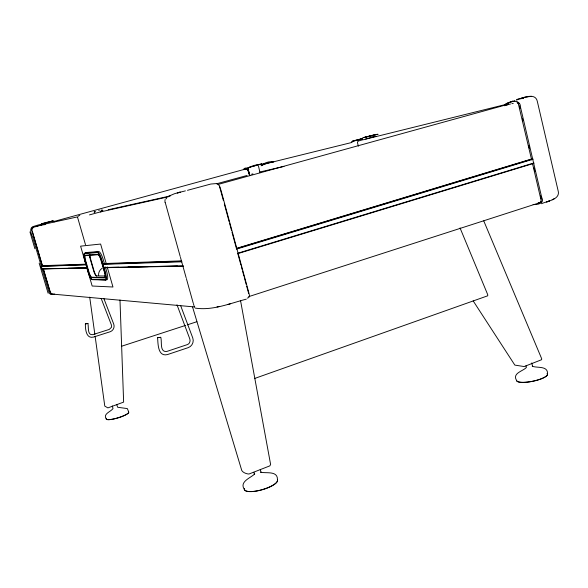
<?xml version="1.0" encoding="UTF-8"?>
<svg xmlns="http://www.w3.org/2000/svg" width="588" height="588" viewBox="0 0 588 588"><rect width="100%" height="100%" fill="white"/><g stroke="black" fill="none" stroke-linecap="round" stroke-linejoin="round"><path stroke-width="0.88" d="M42.123 224.021L41.182 224.315L43.696 223.977L43.865 224.925L43.791 223.697L41.292 223.984L52.979 221.022M43.938 224.888L44.078 223.55C34.354 225.571 53.288 220.235 53.684 221.147L54.169 221.867M243.66 169.55L247.835 168.418L54.081 221.433M258.463 166L260.028 172.762M165.007 199.655L164.963 202.331M261.101 165.831L262.027 164.317L262.755 164.963M504.776 105.796L505.842 103.723L509.987 102.275M259.646 172.438L259.977 171.975L283.989 166.419M352.168 142.061L352.874 141.12L362.399 138.643M262.027 164.317C257.823 164.037 250.811 165.963 247.269 168.66L247.313 168.984M362.392 139.532L362.289 138.974L361.157 138.922L362.531 138.503L352.602 141.054L351.756 141.98M541.313 201.074L540.813 202.353L248.65 296.653M243.351 169.697C243.969 168.036 246.666 167.367 247.952 168.609M85.378 323.848L87.862 323.488L85.378 323.848C85.297 328.641 85.936 338.953 93.374 337.108L110.147 331.757C113.212 330.779 114.925 327.09 113.734 324.106L103.848 298.506M86.928 268.062L41.946 268.944L40.91 266.305L85.899 264.512M505.952 105.178C509.414 100.761 520.696 98.777 520.49 107.134L541.666 197.289C545.164 203.441 537.432 204.903 533.088 204.543M254.479 378.525L487.753 295.786L487.709 294.639L460.051 227.96M100.254 211.974L168.234 196.84M357.945 141.23L357.46 142.627L358.364 146.177M165.787 199.031L166.676 198.171M102.937 210.548L101.026 210.261M51.024 221.463L52.104 220.97L53.28 221.492M261.814 164.905C265.107 162.626 269.811 160.855 273.751 162.112M248.658 297.653L249.525 296.271L249.18 294.037L221.125 190.747L219.434 185.632L217.031 183.868M262.843 164.993L263.24 164.684M102.253 210.159L101.922 210.408L102.43 210.916M352.014 141.488L362.289 138.974M247.791 167.771L261.851 163.743L262.66 164.934M509.436 102.481L512.765 101.129M102.158 268.297C99.725 269.774 98.277 272.692 98.615 275.522M540.137 202.397L541.1 201.368L540.953 199.655L532.463 163.398M506.217 103.701L508.458 102.687M362.987 139.819L505.687 104.473M541.46 203.727C547.34 200.971 561.055 199.677 558.012 190.277L537.417 101.812C535.602 91.779 522.952 98.233 516.536 99.504M507.246 105.098L507.944 104.715M168.205 196.421L174.732 193.628L180.163 192.21L177.238 192.901L179.333 192.408M552.147 199.744L554.477 198.56M33.553 227.431L31.987 228.607L32.002 230.151M79.799 215.399L78.314 216.053M520.689 98.894L523.474 97.77L522.497 98.078M248.79 167.506L247.408 169.013M246.299 299.152C229.842 303.452 212.341 310.802 195.223 308.097M244.071 169.572L245.556 169.168M508.679 103.062L506.577 103.973L506.4 104.973M121.819 346.17L185.514 325.414M187.263 324.848L196.862 321.724M263.902 164.368L264.982 164.03M160.737 337.336L157.591 337.659L160.737 337.336C162.222 341.51 159.363 352.535 166.838 351.44L187.241 344.641C189.527 343.958 190.622 341.26 189.77 338.828L176.995 304.797M237.479 253.325L533.955 162.95M237.442 253.729L533.816 163.346M236.435 248.393L531.986 158.892M236.964 248.496L532.772 158.892M236.347 249.15L533.081 159.216M523.063 97.909L521.681 98.321L523.974 97.645L517.675 99.438M362.664 138.621L361.15 139.033M93.992 212.018L94.705 211.82M43.497 223.631L44.335 223.396M358.408 141.002L362.48 139.863M45.247 223.146L46.209 222.874M249.481 167.308L251.12 166.86M509.693 102.231L511.112 101.842M216.634 183.772L247.078 175.459M218.207 184.404L508.671 104.142M101.349 210.291L102.15 210.07M89.486 214.892L101.562 211.57M365.67 139.003L375.864 136.203L371.528 137.276M47.224 222.595L48.275 222.308M36.36 226.615L37.882 226.196M266.268 163.677L267.555 163.324M94.381 212.033L95.087 211.842M252.031 166.61L253.002 166.345M254.001 166.073L255.038 165.794M49.326 222.021L50.37 221.742M256.111 165.507L257.176 165.221M258.206 164.949L259.977 164.486M511.847 101.481L513.162 101.136M187.484 190.321L210.813 184.037L216.244 183.588M251.59 174.224L252.921 173.872M105.333 279.741L91.802 279.432A7.938 1.757 73 0 1 88.354 272.928L84.657 260.168A7.953 1.764 73.1 0 1 84.305 253.568L97.505 252.568A8.335 1.94 73.1 0 1 101.195 259.345L105.105 272.913A8.32 1.933 73 0 1 105.333 279.734M105.803 279.991L92.22 279.668A8.298 1.845 73 0 1 91.221 278.639M513.927 100.827L514.948 100.563M185.411 190.865L179.061 192.467M260.668 164.309L262.094 163.956L262.652 165.007M367.022 136.732L367.757 136.548L363.627 137.585L367.022 136.732L366.28 136.923M375.32 134.659L369.426 136.151L378.091 134.27L376.438 134.424M227.541 304.547L230.327 303.842M362.575 137.857L373.99 134.99M369.925 136.026L371.241 135.696M178.061 192.71L180.288 192.283L178.723 192.541M371.153 135.696L371.748 135.549M372.829 135.284L368.874 136.262M351.764 142.487L261.836 164.699L272.126 161.987M246.085 169.035L247.621 169.028M509.098 104.355L510.48 104.017M511.876 103.672L513.273 103.334M367.221 136.659L370.528 135.85M94.506 211.945L95.381 211.731M40.917 225.366L42.218 225.057M270.12 162.626L271.943 162.303M523.518 97.571L525.723 97.064M98.688 210.357L99.423 210.188M108.199 209.74L170.366 195.929M77.917 216.796L44.504 224.175L32.384 227.6L31.561 229.327L42.373 265.974M516.543 100.181L517.05 100.078M51.399 221.463L53.295 221.456M217.847 306.738L219.5 306.399L216.994 306.907M247.305 298.072L248.07 297.918M54.735 294.103L50.597 294.441L49.245 293.103L32.597 236.935C30.796 233.171 28.68 226.909 34.677 226.064C37.86 225.072 41.211 223.844 44.592 224.373M43.145 268.591L50.362 293.022L52.266 294.051M527.936 96.66L526.311 96.939L531.559 96.373L529.648 96.476M538.182 202.809L539.394 202.639M361.605 139.532L362.046 139.503L361.936 138.922M517.058 102.077L518.925 103.848M41.851 265.695L85.899 264.174M104.025 263.549L181.582 260.874M181.288 261.344L103.062 263.946L102.849 264.335L181.935 261.814M40.91 266.305L85.701 264.879M41.645 268.782L87.487 267.841M183.066 265.886L103.76 267.511L102.893 264.865M42.762 268.797L60.829 268.429M68.054 268.282L87.017 267.9M105.171 267.533L118.908 267.253M128.059 267.062L148.205 266.658M158.275 266.452L177.502 266.063M104.149 267.724L183.544 266.158M105.23 276.022L96.263 275.882A5.748 1.301 73 0 1 93.749 271.178L90.383 259.587M98.88 279.594L106.898 279.778A8.813 2.065 73 0 0 106.626 271.318L105.37 266.937M52.17 294.066L194.775 306.965M44.269 223.888L45.555 224.234M532.258 366.206C537.013 368.25 548.09 365.449 547.524 373.902M91.596 277.235L104.973 277.433A6.005 1.396 73 0 0 105.237 274.633M51.575 293.486L50.539 292.861M532.552 366.265L531.743 362.958M517.264 102.951L518.116 103.606M53.684 221.147L53.971 221.558M85.503 244.74L77.594 217.398M473.171 300.88L514.845 365.104L524.18 366.552L541.585 359.724L541.717 358.82L483.748 220.89M247.445 168.153L249.841 174.959M505.834 105.561L505.393 104.385M248.217 168.976L248.452 169.41M248.474 168.727L248.724 169.212M194.033 305.753L194.621 307.061M219.625 186.815L223.352 200.398M101.195 298.542L111.397 324.936L111.477 327.288L109.302 329.405L92.823 334.646C86.98 335.638 88.898 326.553 87.862 323.488M180.619 305.554L192.776 337.997C194.231 341.746 192.078 346.332 188.27 347.626L167.521 354.564C157.635 357.056 158.076 343.443 157.591 337.659M48.113 293.221L39.168 263.145M518.432 104.186L531.64 159.885M193.423 303.776L193.827 305.091M101.085 259.565L101.349 260.447M50.311 292.163L48.679 286.724M192.57 307.032L241.786 470.554C243.094 472.693 246.563 473.943 248.944 474.031L269.848 465.865L270.605 464.432L240.507 300.439M45.702 276.757L48.451 285.952M42.498 265.974L32.406 231.613M43.24 268.466L45.452 275.919M29.944 231.907L34.913 248.739M112.286 405.926L113.021 408.564C110.831 411.791 102.679 413.805 106.215 418.957M85.194 261.109L88.296 271.803M85.877 264.35L80.6 246.151L100.614 244.049L106.163 263.336M86.884 267.819L92.162 286.018L112.969 287.003L107.17 266.842M128.676 411.865L127.339 408.587L117.644 407.264L116.725 404.529M104.355 263.439L103.348 259.933A8.835 2.065 73.1 0 0 98.762 251.554L86.01 252.546A8.43 1.882 73.1 0 0 85.451 253.244M101.599 261.307L104.326 270.767M247.732 169.888L248.18 171.453M180.457 257.375L186.124 277.698M186.374 278.587L193.217 303.114M244.211 489.231C239.235 481.491 250.885 477.897 254.736 473.891L254.376 474.332L253.935 472.289M180.207 256.493L165.213 202.39M249.312 173.997L248.165 169.829L249.54 174.82M260.278 469.518L261.101 472.355L260.624 472.193C265.879 473.619 277.742 470.444 277.455 479.617M90.449 259.808L90.221 258.97A5.762 1.301 73.1 0 1 89.707 254.92M224.315 203.94L229.18 221.852M229.614 223.425L231.54 230.503M232.003 232.216L236.472 248.643M237.802 253.531L240.94 265.092M241.411 266.812L242.131 269.473M242.572 271.075L243.961 276.198M244.299 277.44L246.225 284.526M246.71 286.297L248.636 293.383M104.568 271.627L104.811 272.509A6.005 1.396 73 0 1 104.987 273.258M248.408 172.24L248.886 174.011M248.07 169.293L249.687 175.334M525.981 365.795L526.4 367.471C523.107 371.116 512.214 373.137 516.411 380.164M519.388 105.774L520.02 108.442M522.32 118.232L522.945 120.9M528.803 145.817L529.428 148.485M534.029 168.058L534.867 171.615M540.512 195.642L541.35 199.2M89.699 297.131L94.852 334.366M95.109 336.182L104.789 406.11L107.898 407.896L123.634 402.111L119.981 299.998M86.62 264.85L86.664 265.357M89.839 257.456A8.416 1.911 73.1 0 1 89.633 256.456M96.572 276.022A6.211 1.404 73 0 1 94.095 271.112L90.53 258.793A6.218 1.411 73.1 0 1 89.942 254.861M90.853 278.065A8.298 1.845 73 0 1 90.471 277.396M89.714 275.794A8.298 1.845 73 0 1 88.626 272.876M84.9 260.028A8.313 1.845 73.1 0 1 84.65 258.999M84.29 257.096A8.313 1.845 73.1 0 1 84.532 253.127L97.762 252.105A8.71 2.029 73.1 0 1 101.628 259.19L105.568 272.854A8.695 2.021 73 0 1 105.796 279.984M91.596 277.227A5.726 1.272 73 0 1 89.111 272.545L85.569 260.33A5.74 1.272 73.1 0 1 85.319 255.574L98.416 254.685A6.012 1.396 73.1 0 1 100.283 257.441M100.555 258.11A6.012 1.396 73.1 0 1 100.827 258.816M262.035 164.971A1.073 0.419 74.9 0 1 262.241 164.596M504.35 105.259A1.713 1.419 81.5 0 1 505.43 105.48M246.886 168.675A1.066 0.978 76.7 0 1 248.114 169.447M53.964 221.808A1.147 1.125 47.4 0 1 54.64 221.279M547.23 373.527A15.832 3.991 -11.7 0 1 533.683 381.009A15.832 3.991 -11.7 0 1 516.499 380.355M547.134 373.674A15.7 3.962 -11.7 0 1 533.698 381.097A15.7 3.962 -11.7 0 1 516.654 380.443M128.338 411.754A11.76 2.279 -17 0 1 117.843 417.855A11.76 2.279 -17 0 1 106.494 418.288M128.625 412.129A11.664 2.264 -17 0 1 116.99 418.178A11.664 2.264 -17 0 1 106.612 418.355M277.47 479.845A17.258 5.094 -16.1 0 1 261.094 489.951A17.258 5.094 -16.1 0 1 244.329 488.606M277.367 480.014A17.118 5.049 -16.1 0 1 261.131 490.039A17.118 5.049 -16.1 0 1 244.498 488.701M548.112 201.427L546.59 202.007L549.53 200.883L548.112 201.427M85.062 255.258L84.87 255.324A6.101 1.352 73.1 0 0 85.142 260.388L88.707 272.692A6.086 1.352 73 0 0 91.346 277.668L104.737 277.896A6.38 1.485 73 0 0 104.561 272.656L100.805 259.617A6.394 1.485 73.1 0 0 97.976 254.435L85.062 255.258"/></g></svg>
